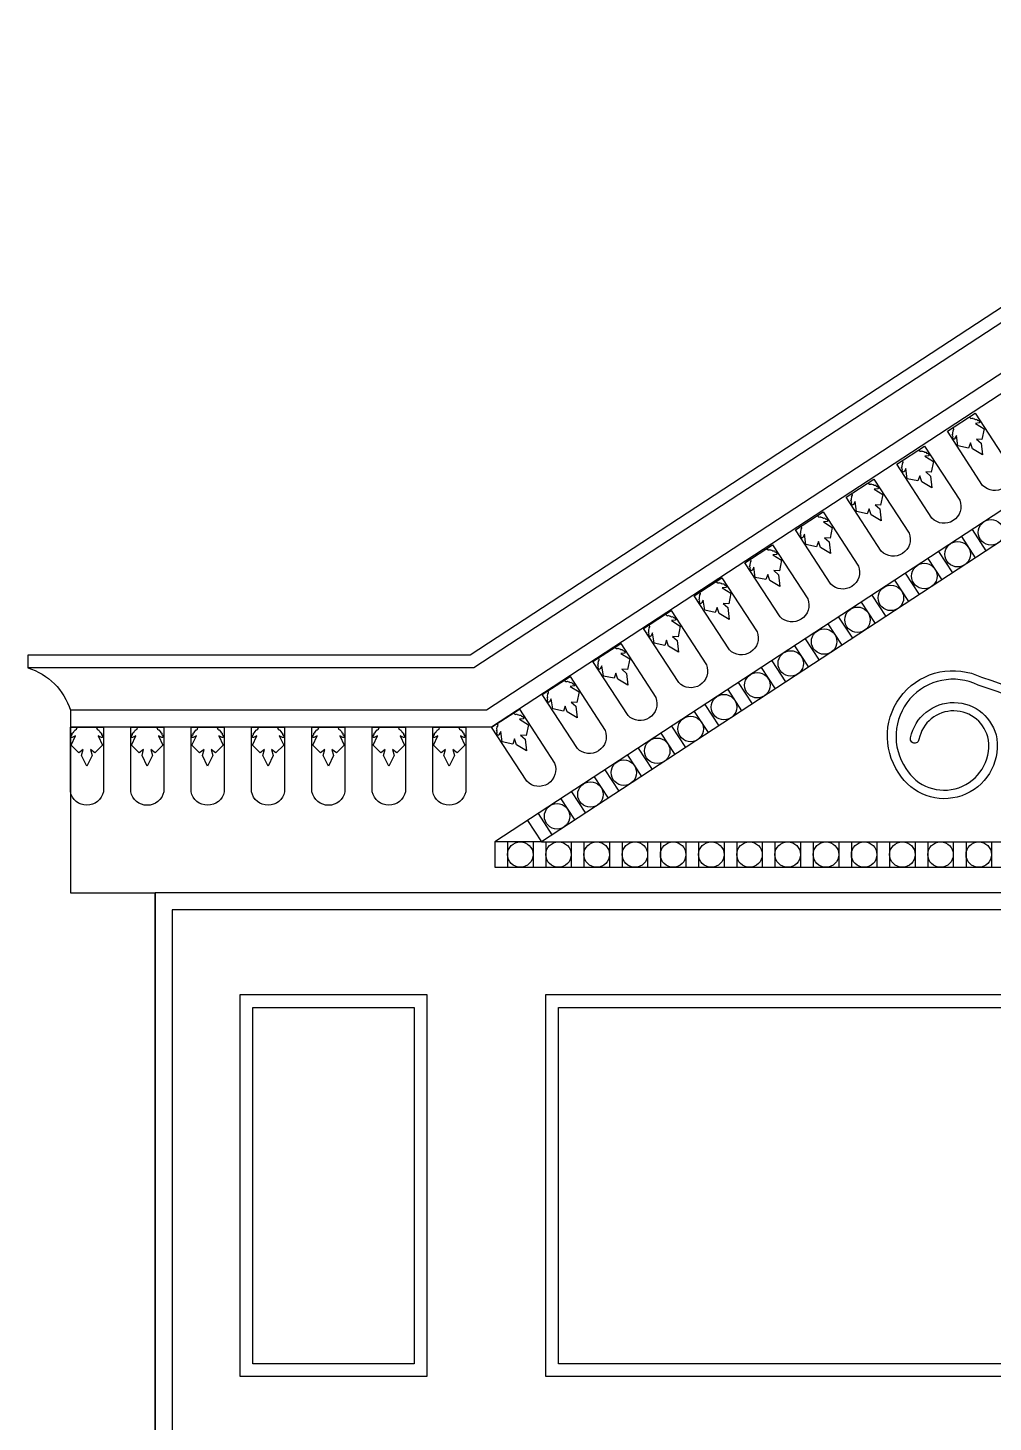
# Model space of a CAD drawing. Header units: metres. Extents: x 19666 to 22966, y 11128 to 15917.
# Drawn here: x 19666 to 20802, y 14274 to 15917 of the extents above; entities that cross this region are included whole.
import ezdxf

# ---------------------------------------------------------------- set-up
doc = ezdxf.new("R2010")
doc.units = ezdxf.units.M
for name, color, linetype in [('1', 3, 'Continuous'), ('3', 3, 'Continuous'), ('7', 7, 'Continuous')]:
    doc.layers.add(name, color=color, linetype=linetype)

msp = doc.modelspace()

# ---------------------------------------------------------------- linework, layer by layer
at = {"layer": '1'}
for points in [[(22965.59, 15162.52), (22440.2, 15162.52), (21315.59, 15898.63), (20190.98, 15162.52), (19665.59, 15162.52)], [(22915.59, 15112.52), (22425.29, 15112.52), (21315.59, 15838.87), (20205.89, 15112.52), (19715.59, 15112.52)], [(22795.59, 11327.52), (22795.59, 14877.52), (19835.59, 14877.52), (19835.59, 11327.52)]]:
    msp.add_lwpolyline(points, dxfattribs=at)
msp.add_lwpolyline([(20120.59, 14342.52), (19930.59, 14342.52), (19930.59, 14762.52), (20120.59, 14762.52)], close=True, dxfattribs=at)
msp.add_lwpolyline([(20290.59, 14342.52), (20290.59, 14762.52), (21048.19, 14762.52, 0.35), (21048.19, 14342.52)], format="xyb", close=True, dxfattribs=at)
at = {"layer": '3'}
for p, q in [((20765.08, 15317.16), (20781.51, 15292.06)), ((20765.09, 15317.16), (20781.52, 15292.06)), ((20777.64, 15325.37), (20794.07, 15300.27)), ((20738.31, 15299.64), (20754.74, 15274.54)), ((20725.76, 15291.43), (20742.19, 15266.33)), ((20686.44, 15265.7), (20702.87, 15240.59)), ((20686.45, 15265.69), (20702.88, 15240.59)), ((20699, 15273.91), (20715.43, 15248.81)), ((20659.68, 15248.18), (20676.11, 15223.07)), ((20647.13, 15239.96), (20663.56, 15214.86)), ((20607.81, 15214.23), (20624.24, 15189.12)), ((20607.81, 15214.23), (20624.24, 15189.13)), ((20620.36, 15222.44), (20636.79, 15197.34)), ((20581.04, 15196.71), (20597.47, 15171.61)), ((20568.49, 15188.49), (20584.92, 15163.39)), ((20529.17, 15162.76), (20545.6, 15137.66)), ((20529.17, 15162.76), (20545.6, 15137.66)), ((20541.72, 15170.97), (20558.15, 15145.87)), ((20489.85, 15137.02), (20506.28, 15111.92)), ((20502.4, 15145.24), (20518.83, 15120.14)), ((20463.08, 15119.5), (20479.51, 15094.4)), ((20450.53, 15111.29), (20466.96, 15086.19)), ((20450.53, 15111.29), (20466.96, 15086.19)), ((20411.21, 15085.56), (20427.64, 15060.46)), ((20423.76, 15093.77), (20440.19, 15068.67)), ((20384.45, 15068.04), (20400.87, 15042.94)), ((20371.89, 15059.82), (20388.32, 15034.72)), ((20371.89, 15059.82), (20388.32, 15034.72)), ((20332.57, 15034.09), (20349, 15008.99)), ((20345.13, 15042.3), (20361.56, 15017.2)), ((20305.81, 15016.57), (20322.24, 14991.47)), ((20293.26, 15008.36), (20309.69, 14983.25)), ((20293.26, 15008.35), (20309.69, 14983.25)), ((20253.94, 14982.62), (20270.37, 14957.52)), ((20253.94, 14982.62), (20270.37, 14957.52)), ((20253.94, 14982.62), (20270.37, 14957.52)), ((20266.49, 14990.84), (20282.92, 14965.73)), ((20215.59, 14957.52), (20215.59, 14927.52)), ((20270.37, 14957.52), (20215.59, 14957.52)), ((20230.59, 14957.52), (20230.59, 14927.52)), ((20260.59, 14957.52), (20260.59, 14927.52)), ((20275.59, 14957.52), (20275.59, 14927.52)), ((20305.59, 14957.52), (20305.59, 14927.52)), ((20320.59, 14957.52), (20320.59, 14927.52)), ((20350.59, 14957.52), (20350.59, 14927.52)), ((20365.59, 14957.52), (20365.59, 14927.52)), ((20395.59, 14957.52), (20395.59, 14927.52)), ((20410.59, 14957.52), (20410.59, 14927.52)), ((20440.59, 14957.52), (20440.59, 14927.52)), ((20455.59, 14957.52), (20455.59, 14927.52)), ((20485.59, 14957.52), (20485.59, 14927.52)), ((20500.59, 14957.52), (20500.59, 14927.52)), ((20530.59, 14957.52), (20530.59, 14927.52)), ((20545.59, 14957.52), (20545.59, 14927.52)), ((20575.59, 14957.52), (20575.59, 14927.52)), ((20590.59, 14957.52), (20590.59, 14927.52)), ((20620.59, 14957.52), (20620.59, 14927.52)), ((20635.59, 14957.52), (20635.59, 14927.52)), ((20665.59, 14957.52), (20665.59, 14927.52)), ((20680.59, 14957.52), (20680.59, 14927.52)), ((20710.59, 14957.52), (20710.59, 14927.52)), ((20725.59, 14957.52), (20725.59, 14927.52)), ((20755.59, 14957.52), (20755.59, 14927.52)), ((20770.59, 14957.52), (20770.59, 14927.52)), ((20800.59, 14957.52), (20800.59, 14927.52))]:
    msp.add_line(p, q, dxfattribs=at)
for points in [[(20781.44, 15462.42), (20822.79, 15398.75, -0.82), (20790.14, 15377.55), (20748.79, 15441.21)], [(20721.78, 15423.67), (20763.13, 15360.01, -0.82), (20730.48, 15338.8), (20689.13, 15402.47)], [(20662.12, 15384.93), (20703.47, 15321.27, -0.82), (20670.82, 15300.06), (20629.47, 15363.72)], [(20602.46, 15346.18), (20643.81, 15282.52, -0.82), (20611.16, 15261.32), (20569.81, 15324.98)], [(20542.8, 15307.44), (20584.15, 15243.78, -0.82), (20551.5, 15222.57), (20510.15, 15286.24)], [(20483.14, 15268.7), (20524.49, 15205.03, -0.82), (20491.84, 15183.83), (20450.49, 15247.49)], [(20423.48, 15229.95), (20464.83, 15166.29, -0.82), (20432.18, 15145.09), (20390.83, 15208.75)], [(20363.82, 15191.21), (20405.17, 15127.55, -0.82), (20372.52, 15106.34), (20331.17, 15170.01)], [(20304.16, 15152.47), (20345.51, 15088.8, -0.82), (20312.86, 15067.6), (20271.51, 15131.26)], [(20715.13, 15078.28, -1.1), (20705.31, 15080.2, -0.83), (20806.94, 15079, -0.81), (20691.4, 15038.45, -0.77), (20789.01, 15151.41, -0.11), (20961.92, 15051.39, 0.23), (21081.52, 14985.01, 0.48), (21163.78, 15087.29, 0.69), (21045.8, 15107.48, 0.49), (21061.09, 15057.76, -0.96), (21057.58, 15048.4, -0.49), (21037.38, 15112.9, -0.69), (21173.57, 15089.3, -0.48), (21080.9, 14975.01, -0.22), (20954.72, 15044.46, 0.11), (20784.98, 15142.25, 0.77), (20699.81, 15043.87, 0.81), (20797.04, 15077.52, 0.83)], [(20244.5, 15113.72), (20285.85, 15050.06, -0.82), (20253.2, 15028.86), (20211.85, 15092.52)], [(19754.52, 15092.52), (19754.52, 15016.61, -0.82), (19715.59, 15016.61), (19715.59, 15092.52)], [(19825.66, 15092.52), (19825.66, 15016.61, -0.82), (19786.72, 15016.61), (19786.72, 15092.52)], [(19896.79, 15092.52), (19896.79, 15016.61, -0.82), (19857.86, 15016.61), (19857.86, 15092.52)], [(19967.93, 15092.52), (19967.93, 15016.61, -0.82), (19929, 15016.61), (19929, 15092.52)], [(20039.07, 15092.52), (20039.07, 15016.61, -0.82), (20000.13, 15016.61), (20000.13, 15092.52)], [(20110.2, 15092.52), (20110.2, 15016.61, -0.82), (20071.27, 15016.61), (20071.27, 15092.52)], [(20181.34, 15092.52), (20181.34, 15016.61, -0.82), (20142.41, 15016.61), (20142.41, 15092.52)]]:
    msp.add_lwpolyline(points, format="xyb", close=True, dxfattribs=at)
for points in [[(20774.77, 15457.71), (20776.37, 15456.43), (20777.81, 15456.59), (20778.35, 15456.95), (20778.7, 15456.4), (20780.5, 15456.02), (20781.74, 15455.29), (20783.18, 15455.45), (20783.54, 15454.91), (20783.89, 15454.37), (20784.24, 15453.82), (20784.78, 15454.18), (20786.03, 15453.44), (20786.74, 15452.36), (20787.09, 15451.82), (20786.55, 15451.46), (20786, 15451.11), (20781.69, 15450.62), (20792.03, 15444.21), (20789.36, 15431.67), (20782.89, 15432.11), (20788.4, 15427.19), (20790.02, 15413.41), (20778.08, 15420.49), (20775.83, 15427.52), (20773.6, 15421.44), (20761.06, 15424.1), (20759.41, 15436.16), (20757.21, 15432.41), (20756.66, 15432.06), (20756.12, 15431.7), (20755.77, 15432.25), (20755.06, 15433.33), (20754.9, 15434.77), (20755.44, 15435.12), (20755.09, 15435.67), (20754.74, 15436.21), (20754.39, 15436.75), (20755.12, 15438), (20754.96, 15439.44), (20755.34, 15441.23), (20754.99, 15441.77), (20755.53, 15442.13), (20756.26, 15443.38), (20755.75, 15445.36)], [(20715.11, 15418.96), (20716.71, 15417.69), (20718.15, 15417.85), (20718.69, 15418.2), (20719.04, 15417.66), (20720.84, 15417.28), (20722.08, 15416.55), (20723.52, 15416.71), (20723.88, 15416.17), (20724.23, 15415.62), (20724.58, 15415.08), (20725.12, 15415.43), (20726.37, 15414.7), (20727.08, 15413.61), (20727.43, 15413.07), (20726.89, 15412.72), (20726.34, 15412.37), (20722.03, 15411.88), (20732.37, 15405.47), (20729.7, 15392.93), (20723.24, 15393.36), (20728.74, 15388.45), (20730.36, 15374.67), (20718.42, 15381.75), (20716.17, 15388.78), (20713.94, 15382.7), (20701.4, 15385.36), (20699.75, 15397.41), (20697.55, 15393.67), (20697, 15393.31), (20696.46, 15392.96), (20696.11, 15393.5), (20695.4, 15394.59), (20695.24, 15396.03), (20695.78, 15396.38), (20695.43, 15396.92), (20695.08, 15397.47), (20694.73, 15398.01), (20695.46, 15399.26), (20695.3, 15400.7), (20695.68, 15402.49), (20695.33, 15403.03), (20695.87, 15403.38), (20696.61, 15404.63), (20696.09, 15406.61)], [(20655.45, 15380.22), (20657.05, 15378.94), (20658.49, 15379.11), (20659.03, 15379.46), (20659.38, 15378.92), (20661.18, 15378.54), (20662.42, 15377.8), (20663.86, 15377.97), (20664.22, 15377.42), (20664.57, 15376.88), (20664.92, 15376.34), (20665.46, 15376.69), (20666.71, 15375.96), (20667.42, 15374.87), (20667.77, 15374.33), (20667.23, 15373.98), (20666.68, 15373.62), (20662.37, 15373.13), (20672.71, 15366.73), (20670.04, 15354.19), (20663.58, 15354.62), (20669.08, 15349.71), (20670.7, 15335.92), (20658.76, 15343), (20656.51, 15350.03), (20654.28, 15343.95), (20641.74, 15346.61), (20640.09, 15358.67), (20637.89, 15354.92), (20637.34, 15354.57), (20636.8, 15354.22), (20636.45, 15354.76), (20635.74, 15355.85), (20635.58, 15357.28), (20636.12, 15357.64), (20635.77, 15358.18), (20635.42, 15358.72), (20635.07, 15359.27), (20635.8, 15360.51), (20635.64, 15361.95), (20636.02, 15363.74), (20635.67, 15364.29), (20636.21, 15364.64), (20636.95, 15365.89), (20636.43, 15367.87)], [(20595.79, 15341.48), (20597.39, 15340.2), (20598.83, 15340.36), (20599.37, 15340.72), (20599.72, 15340.17), (20601.52, 15339.79), (20602.76, 15339.06), (20604.2, 15339.22), (20604.56, 15338.68), (20604.91, 15338.14), (20605.26, 15337.59), (20605.8, 15337.95), (20607.05, 15337.21), (20607.76, 15336.13), (20608.11, 15335.58), (20607.57, 15335.23), (20607.02, 15334.88), (20602.71, 15334.39), (20613.05, 15327.98), (20610.38, 15315.44), (20603.92, 15315.88), (20609.42, 15310.96), (20611.04, 15297.18), (20599.1, 15304.26), (20596.85, 15311.29), (20594.62, 15305.21), (20582.08, 15307.87), (20580.43, 15319.92), (20578.23, 15316.18), (20577.68, 15315.83), (20577.14, 15315.47), (20576.79, 15316.02), (20576.08, 15317.1), (20575.92, 15318.54), (20576.46, 15318.89), (20576.11, 15319.44), (20575.76, 15319.98), (20575.41, 15320.52), (20576.14, 15321.77), (20575.98, 15323.21), (20576.36, 15325), (20576.01, 15325.54), (20576.55, 15325.9), (20577.29, 15327.15), (20576.77, 15329.13)], [(20536.13, 15302.73), (20537.73, 15301.46), (20539.17, 15301.62), (20539.71, 15301.97), (20540.06, 15301.43), (20541.86, 15301.05), (20543.1, 15300.32), (20544.54, 15300.48), (20544.9, 15299.94), (20545.25, 15299.39), (20545.6, 15298.85), (20546.14, 15299.2), (20547.39, 15298.47), (20548.1, 15297.38), (20548.45, 15296.84), (20547.91, 15296.49), (20547.36, 15296.14), (20543.05, 15295.65), (20553.39, 15289.24), (20550.72, 15276.7), (20544.26, 15277.13), (20549.76, 15272.22), (20551.38, 15258.44), (20539.44, 15265.51), (20537.19, 15272.55), (20534.96, 15266.47), (20522.42, 15269.13), (20520.77, 15281.18), (20518.57, 15277.43), (20518.02, 15277.08), (20517.48, 15276.73), (20517.13, 15277.27), (20516.42, 15278.36), (20516.26, 15279.8), (20516.8, 15280.15), (20516.45, 15280.69), (20516.1, 15281.24), (20515.75, 15281.78), (20516.48, 15283.03), (20516.32, 15284.47), (20516.7, 15286.26), (20516.35, 15286.8), (20516.89, 15287.15), (20517.63, 15288.4), (20517.11, 15290.38)], [(20476.47, 15263.99), (20478.07, 15262.71), (20479.51, 15262.88), (20480.05, 15263.23), (20480.4, 15262.69), (20482.2, 15262.31), (20483.44, 15261.57), (20484.88, 15261.74), (20485.24, 15261.19), (20485.59, 15260.65), (20485.94, 15260.11), (20486.48, 15260.46), (20487.73, 15259.73), (20488.44, 15258.64), (20488.79, 15258.1), (20488.25, 15257.74), (20487.7, 15257.39), (20483.39, 15256.9), (20493.73, 15250.5), (20491.06, 15237.95), (20484.6, 15238.39), (20490.1, 15233.48), (20491.72, 15219.69), (20479.78, 15226.77), (20477.53, 15233.8), (20475.3, 15227.72), (20462.76, 15230.38), (20461.11, 15242.44), (20458.91, 15238.69), (20458.36, 15238.34), (20457.82, 15237.99), (20457.47, 15238.53), (20456.76, 15239.61), (20456.6, 15241.05), (20457.14, 15241.41), (20456.79, 15241.95), (20456.44, 15242.49), (20456.09, 15243.03), (20456.82, 15244.28), (20456.66, 15245.72), (20457.04, 15247.51), (20456.69, 15248.06), (20457.23, 15248.41), (20457.97, 15249.66), (20457.45, 15251.64)], [(20416.81, 15225.25), (20418.41, 15223.97), (20419.85, 15224.13), (20420.39, 15224.49), (20420.74, 15223.94), (20422.54, 15223.56), (20423.78, 15222.83), (20425.22, 15222.99), (20425.58, 15222.45), (20425.93, 15221.91), (20426.28, 15221.36), (20426.82, 15221.72), (20428.07, 15220.98), (20428.78, 15219.9), (20429.13, 15219.35), (20428.59, 15219), (20428.04, 15218.65), (20423.73, 15218.16), (20434.07, 15211.75), (20431.4, 15199.21), (20424.94, 15199.65), (20430.44, 15194.73), (20432.06, 15180.95), (20420.12, 15188.03), (20417.87, 15195.06), (20415.64, 15188.98), (20403.1, 15191.64), (20401.45, 15203.69), (20399.25, 15199.95), (20398.7, 15199.59), (20398.16, 15199.24), (20397.81, 15199.78), (20397.1, 15200.87), (20396.94, 15202.31), (20397.48, 15202.66), (20397.13, 15203.21), (20396.78, 15203.75), (20396.43, 15204.29), (20397.16, 15205.54), (20397, 15206.98), (20397.38, 15208.77), (20397.03, 15209.31), (20397.57, 15209.67), (20398.31, 15210.91), (20397.79, 15212.9)], [(20357.15, 15186.5), (20358.75, 15185.23), (20360.19, 15185.39), (20360.73, 15185.74), (20361.08, 15185.2), (20362.88, 15184.82), (20364.12, 15184.09), (20365.56, 15184.25), (20365.92, 15183.71), (20366.27, 15183.16), (20366.62, 15182.62), (20367.16, 15182.97), (20368.41, 15182.24), (20369.12, 15181.15), (20369.47, 15180.61), (20368.93, 15180.26), (20368.38, 15179.9), (20364.07, 15179.42), (20374.41, 15173.01), (20371.74, 15160.47), (20365.28, 15160.9), (20370.78, 15155.99), (20372.4, 15142.21), (20360.46, 15149.28), (20358.21, 15156.32), (20355.98, 15150.23), (20343.44, 15152.9), (20341.79, 15164.95), (20339.59, 15161.2), (20339.04, 15160.85), (20338.5, 15160.5), (20338.15, 15161.04), (20337.44, 15162.13), (20337.28, 15163.57), (20337.82, 15163.92), (20337.47, 15164.46), (20337.12, 15165), (20336.77, 15165.55), (20337.5, 15166.8), (20337.34, 15168.23), (20337.72, 15170.03), (20337.37, 15170.57), (20337.91, 15170.92), (20338.65, 15172.17), (20338.13, 15174.15)], [(20297.49, 15147.76), (20299.09, 15146.48), (20300.53, 15146.65), (20301.07, 15147), (20301.42, 15146.46), (20303.22, 15146.07), (20304.46, 15145.34), (20305.9, 15145.5), (20306.26, 15144.96), (20306.61, 15144.42), (20306.96, 15143.88), (20307.5, 15144.23), (20308.75, 15143.5), (20309.46, 15142.41), (20309.81, 15141.87), (20309.27, 15141.51), (20308.72, 15141.16), (20304.41, 15140.67), (20314.75, 15134.26), (20312.08, 15121.72), (20305.62, 15122.16), (20311.12, 15117.24), (20312.74, 15103.46), (20300.8, 15110.54), (20298.55, 15117.57), (20296.32, 15111.49), (20283.78, 15114.15), (20282.13, 15126.21), (20279.93, 15122.46), (20279.38, 15122.11), (20278.84, 15121.75), (20278.49, 15122.3), (20277.78, 15123.38), (20277.62, 15124.82), (20278.16, 15125.17), (20277.81, 15125.72), (20277.46, 15126.26), (20277.11, 15126.8), (20277.84, 15128.05), (20277.68, 15129.49), (20278.06, 15131.28), (20277.71, 15131.83), (20278.25, 15132.18), (20278.99, 15133.43), (20278.47, 15135.41)], [(20237.83, 15109.02), (20239.43, 15107.74), (20240.87, 15107.9), (20241.41, 15108.25), (20241.76, 15107.71), (20243.56, 15107.33), (20244.8, 15106.6), (20246.24, 15106.76), (20246.6, 15106.22), (20246.95, 15105.67), (20247.3, 15105.13), (20247.84, 15105.48), (20249.09, 15104.75), (20249.8, 15103.67), (20250.15, 15103.12), (20249.61, 15102.77), (20249.06, 15102.42), (20244.75, 15101.93), (20255.09, 15095.52), (20252.42, 15082.98), (20245.96, 15083.41), (20251.46, 15078.5), (20253.08, 15064.72), (20241.14, 15071.8), (20238.89, 15078.83), (20236.66, 15072.75), (20224.12, 15075.41), (20222.47, 15087.46), (20220.27, 15083.72), (20219.72, 15083.36), (20219.18, 15083.01), (20218.83, 15083.55), (20218.12, 15084.64), (20217.96, 15086.08), (20218.5, 15086.43), (20218.15, 15086.97), (20217.8, 15087.52), (20217.45, 15088.06), (20218.18, 15089.31), (20218.02, 15090.75), (20218.4, 15092.54), (20218.05, 15093.08), (20218.59, 15093.44), (20219.33, 15094.68), (20218.81, 15096.67)], [(19746.36, 15092.21), (19747, 15090.27), (19748.3, 15089.62), (19748.95, 15089.62), (19748.95, 15088.97), (19750.24, 15087.68), (19750.89, 15086.38), (19752.19, 15085.73), (19752.19, 15085.09), (19752.19, 15084.44), (19752.19, 15083.79), (19752.83, 15083.79), (19753.48, 15082.5), (19753.48, 15081.2), (19753.48, 15080.55), (19752.83, 15080.55), (19752.19, 15080.55), (19748.3, 15082.5), (19753.48, 15071.49), (19744.41, 15062.43), (19739.23, 15066.31), (19741.17, 15059.19), (19735.02, 15046.75), (19728.86, 15059.19), (19730.81, 15066.31), (19725.62, 15062.43), (19716.55, 15071.49), (19721.74, 15082.5), (19717.85, 15080.55), (19717.2, 15080.55), (19716.55, 15080.55), (19716.55, 15081.2), (19716.55, 15082.5), (19717.2, 15083.79), (19717.85, 15083.79), (19717.85, 15084.44), (19717.85, 15085.09), (19717.85, 15085.73), (19719.15, 15086.38), (19719.79, 15087.68), (19721.09, 15088.97), (19721.09, 15089.62), (19721.74, 15089.62), (19723.03, 15090.27), (19723.68, 15092.21)], [(19817.49, 15092.21), (19818.14, 15090.27), (19819.44, 15089.62), (19820.08, 15089.62), (19820.08, 15088.97), (19821.38, 15087.68), (19822.03, 15086.38), (19823.32, 15085.73), (19823.32, 15085.09), (19823.32, 15084.44), (19823.32, 15083.79), (19823.97, 15083.79), (19824.62, 15082.5), (19824.62, 15081.2), (19824.62, 15080.55), (19823.97, 15080.55), (19823.32, 15080.55), (19819.44, 15082.5), (19824.62, 15071.49), (19815.55, 15062.43), (19810.37, 15066.31), (19812.31, 15059.19), (19806.16, 15046.75), (19800, 15059.19), (19801.94, 15066.31), (19796.76, 15062.43), (19787.69, 15071.49), (19792.87, 15082.5), (19788.99, 15080.55), (19788.34, 15080.55), (19787.69, 15080.55), (19787.69, 15081.2), (19787.69, 15082.5), (19788.34, 15083.79), (19788.99, 15083.79), (19788.99, 15084.44), (19788.99, 15085.09), (19788.99, 15085.73), (19790.28, 15086.38), (19790.93, 15087.68), (19792.23, 15088.97), (19792.23, 15089.62), (19792.87, 15089.62), (19794.17, 15090.27), (19794.82, 15092.21)], [(19888.63, 15092.21), (19889.28, 15090.27), (19890.57, 15089.62), (19891.22, 15089.62), (19891.22, 15088.97), (19892.52, 15087.68), (19893.16, 15086.38), (19894.46, 15085.73), (19894.46, 15085.09), (19894.46, 15084.44), (19894.46, 15083.79), (19895.11, 15083.79), (19895.76, 15082.5), (19895.76, 15081.2), (19895.76, 15080.55), (19895.11, 15080.55), (19894.46, 15080.55), (19890.57, 15082.5), (19895.76, 15071.49), (19886.69, 15062.43), (19881.5, 15066.31), (19883.45, 15059.19), (19877.29, 15046.75), (19871.14, 15059.19), (19873.08, 15066.31), (19867.9, 15062.43), (19858.83, 15071.49), (19864.01, 15082.5), (19860.12, 15080.55), (19859.48, 15080.55), (19858.83, 15080.55), (19858.83, 15081.2), (19858.83, 15082.5), (19859.48, 15083.79), (19860.12, 15083.79), (19860.12, 15084.44), (19860.12, 15085.09), (19860.12, 15085.73), (19861.42, 15086.38), (19862.07, 15087.68), (19863.36, 15088.97), (19863.36, 15089.62), (19864.01, 15089.62), (19865.31, 15090.27), (19865.95, 15092.21)], [(19959.77, 15092.21), (19960.41, 15090.27), (19961.71, 15089.62), (19962.36, 15089.62), (19962.36, 15088.97), (19963.65, 15087.68), (19964.3, 15086.38), (19965.6, 15085.73), (19965.6, 15085.09), (19965.6, 15084.44), (19965.6, 15083.79), (19966.24, 15083.79), (19966.89, 15082.5), (19966.89, 15081.2), (19966.89, 15080.55), (19966.24, 15080.55), (19965.6, 15080.55), (19961.71, 15082.5), (19966.89, 15071.49), (19957.82, 15062.43), (19952.64, 15066.31), (19954.58, 15059.19), (19948.43, 15046.75), (19942.27, 15059.19), (19944.22, 15066.31), (19939.03, 15062.43), (19929.96, 15071.49), (19935.15, 15082.5), (19931.26, 15080.55), (19930.61, 15080.55), (19929.96, 15080.55), (19929.96, 15081.2), (19929.96, 15082.5), (19930.61, 15083.79), (19931.26, 15083.79), (19931.26, 15084.44), (19931.26, 15085.09), (19931.26, 15085.73), (19932.56, 15086.38), (19933.2, 15087.68), (19934.5, 15088.97), (19934.5, 15089.62), (19935.15, 15089.62), (19936.44, 15090.27), (19937.09, 15092.21)], [(20030.9, 15092.21), (20031.55, 15090.27), (20032.85, 15089.62), (20033.49, 15089.62), (20033.49, 15088.97), (20034.79, 15087.68), (20035.44, 15086.38), (20036.73, 15085.73), (20036.73, 15085.09), (20036.73, 15084.44), (20036.73, 15083.79), (20037.38, 15083.79), (20038.03, 15082.5), (20038.03, 15081.2), (20038.03, 15080.55), (20037.38, 15080.55), (20036.73, 15080.55), (20032.85, 15082.5), (20038.03, 15071.49), (20028.96, 15062.43), (20023.78, 15066.31), (20025.72, 15059.19), (20019.56, 15046.75), (20013.41, 15059.19), (20015.35, 15066.31), (20010.17, 15062.43), (20001.1, 15071.49), (20006.28, 15082.5), (20002.4, 15080.55), (20001.75, 15080.55), (20001.1, 15080.55), (20001.1, 15081.2), (20001.1, 15082.5), (20001.75, 15083.79), (20002.4, 15083.79), (20002.4, 15084.44), (20002.4, 15085.09), (20002.4, 15085.73), (20003.69, 15086.38), (20004.34, 15087.68), (20005.64, 15088.97), (20005.64, 15089.62), (20006.28, 15089.62), (20007.58, 15090.27), (20008.23, 15092.21)], [(20102.04, 15092.21), (20102.69, 15090.27), (20103.98, 15089.62), (20104.63, 15089.62), (20104.63, 15088.97), (20105.93, 15087.68), (20106.57, 15086.38), (20107.87, 15085.73), (20107.87, 15085.09), (20107.87, 15084.44), (20107.87, 15083.79), (20108.52, 15083.79), (20109.16, 15082.5), (20109.16, 15081.2), (20109.16, 15080.55), (20108.52, 15080.55), (20107.87, 15080.55), (20103.98, 15082.5), (20109.16, 15071.49), (20100.09, 15062.43), (20094.91, 15066.31), (20096.86, 15059.19), (20090.7, 15046.75), (20084.55, 15059.19), (20086.49, 15066.31), (20081.31, 15062.43), (20072.24, 15071.49), (20077.42, 15082.5), (20073.53, 15080.55), (20072.88, 15080.55), (20072.24, 15080.55), (20072.24, 15081.2), (20072.24, 15082.5), (20072.88, 15083.79), (20073.53, 15083.79), (20073.53, 15084.44), (20073.53, 15085.09), (20073.53, 15085.73), (20074.83, 15086.38), (20075.48, 15087.68), (20076.77, 15088.97), (20076.77, 15089.62), (20077.42, 15089.62), (20078.72, 15090.27), (20079.36, 15092.21)], [(20173.17, 15092.21), (20173.82, 15090.27), (20175.12, 15089.62), (20175.77, 15089.62), (20175.77, 15088.97), (20177.06, 15087.68), (20177.71, 15086.38), (20179, 15085.73), (20179, 15085.09), (20179, 15084.44), (20179, 15083.79), (20179.65, 15083.79), (20180.3, 15082.5), (20180.3, 15081.2), (20180.3, 15080.55), (20179.65, 15080.55), (20179, 15080.55), (20175.12, 15082.5), (20180.3, 15071.49), (20171.23, 15062.43), (20166.05, 15066.31), (20167.99, 15059.19), (20161.84, 15046.75), (20155.68, 15059.19), (20157.63, 15066.31), (20152.44, 15062.43), (20143.37, 15071.49), (20148.56, 15082.5), (20144.67, 15080.55), (20144.02, 15080.55), (20143.37, 15080.55), (20143.37, 15081.2), (20143.37, 15082.5), (20144.02, 15083.79), (20144.67, 15083.79), (20144.67, 15084.44), (20144.67, 15085.09), (20144.67, 15085.73), (20145.96, 15086.38), (20146.61, 15087.68), (20147.91, 15088.97), (20147.91, 15089.62), (20148.56, 15089.62), (20149.85, 15090.27), (20150.5, 15092.21)]]:
    msp.add_lwpolyline(points, dxfattribs=at)
for centre in [(20800.05, 15322.16), (20760.73, 15296.42), (20721.41, 15270.69), (20682.09, 15244.96), (20642.77, 15219.22), (20603.46, 15193.49), (20564.14, 15167.75), (20524.82, 15142.02), (20485.5, 15116.28), (20446.18, 15090.55), (20406.86, 15064.82), (20367.54, 15039.08), (20328.22, 15013.35), (20288.9, 14987.62), (20245.59, 14942.52), (20290.59, 14942.52), (20335.59, 14942.52), (20380.59, 14942.52), (20425.59, 14942.52), (20470.59, 14942.52), (20515.59, 14942.52), (20560.59, 14942.52), (20605.59, 14942.52), (20650.59, 14942.52), (20695.59, 14942.52), (20740.59, 14942.52), (20785.59, 14942.52)]:
    msp.add_circle(centre, 15, dxfattribs=at)
at = {"layer": '7'}
for p, q in [((20215.59, 14957.52), (20215.59, 14927.52)), ((20215.59, 14927.52), (22415.59, 14927.52)), ((19815.59, 11327.52), (19815.59, 14897.52))]:
    msp.add_line(p, q, dxfattribs=at)
for points in [[(22965.59, 15177.52), (22444.67, 15177.52), (21315.59, 15916.55), (20186.51, 15177.52), (19665.59, 15177.52)], [(22915.59, 15092.52), (22419.32, 15092.52), (21315.59, 15814.96), (20211.85, 15092.52), (19715.59, 15092.52)], [(22415.59, 14957.52), (21315.59, 15677.52), (20215.59, 14957.52)], [(22815.59, 11327.52), (22815.59, 14897.52), (19815.59, 14897.52), (19815.59, 11327.52)]]:
    msp.add_lwpolyline(points, dxfattribs=at)
for points in [[(22360.81, 14957.52), (21315.59, 15641.66), (20270.37, 14957.52)], [(20135.59, 14327.52), (19915.59, 14327.52), (19915.59, 14777.52), (20135.59, 14777.52)]]:
    msp.add_lwpolyline(points, close=True, dxfattribs=at)
msp.add_lwpolyline([(19665.59, 15177.52), (19665.59, 15162.52, -0.25), (19715.59, 15112.52), (19715.59, 15092.52), (19715.59, 14897.52), (19815.59, 14897.52)], format="xyb", dxfattribs=at)
msp.add_lwpolyline([(20275.59, 14327.52), (20275.59, 14777.52), (21081.07, 14777.52, 0.4), (21081.07, 14327.52)], format="xyb", close=True, dxfattribs=at)

doc.saveas('drawing.dxf')
